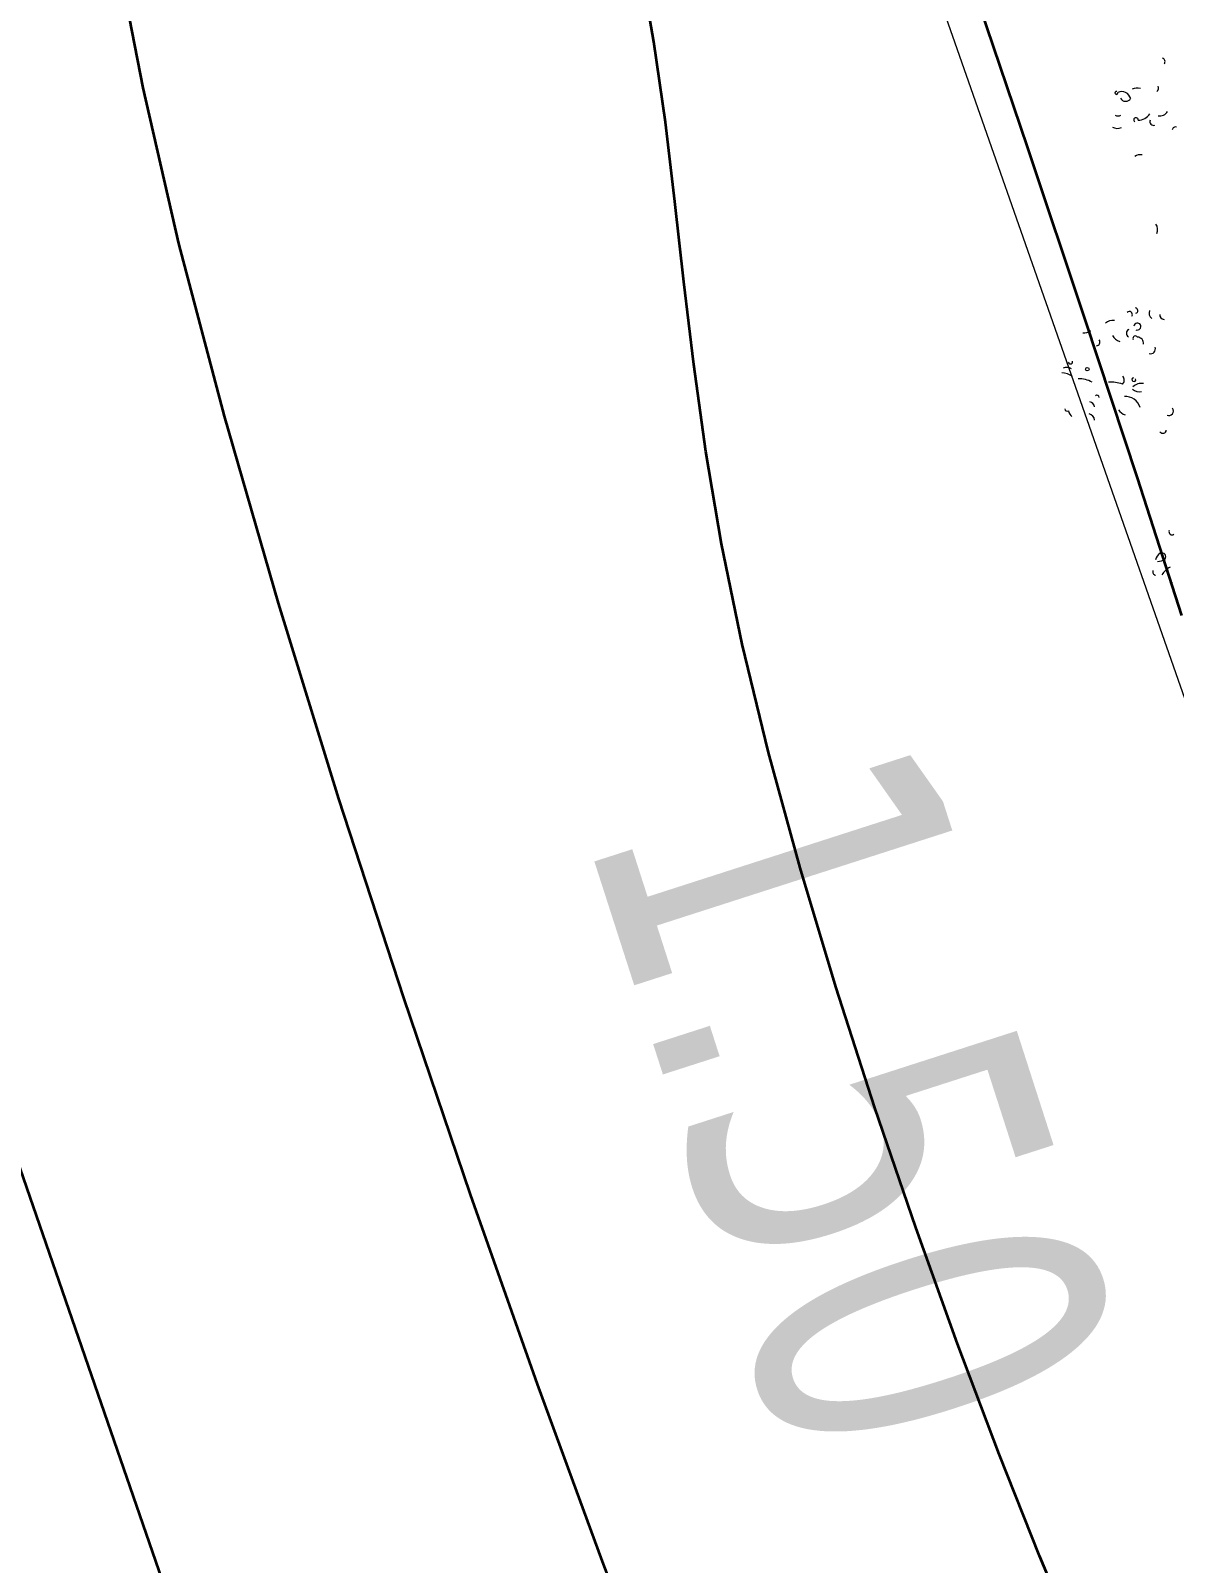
# Model space of a CAD drawing. Header units: millimetres. Extents: x 563604 to 809435, y 2337 to 1331933.
# Drawn here: x 723762 to 727028, y 1277838 to 1282215 of the extents above; entities that cross this region are included whole.
import ezdxf

# ---------------------------------------------------------------- set-up
doc = ezdxf.new("R2010")
doc.units = ezdxf.units.MM
for name, color, linetype, lineweight in [('DM CAI-1', 9, 'Continuous', 35), ('ks_caytram-1', 253, 'Continuous', 9), ('MUONG DAT-1', 253, 'Continuous', 9), ('NCD', 7, 'Continuous', 9), ('NCV_TKCS_HIEN TRANG_251226_dwg-1', 253, 'Continuous', 9)]:
    doc.layers.add(name, color=color, linetype=linetype, lineweight=lineweight)
doc.styles.add('Tahoma', font='tahoma_0.ttf', dxfattribs={"width": 0.75, "height": 1000.213374})

# ---------------------------------------------------------------- blocks, each defined once
blk = doc.blocks.new('NCV_TKCS_HIEN TRANG_251226_dwg_CX-2645538-TỔNG THỂ_HIỆN TRẠNG KHU ĐẤT')
at = {"layer": 'ks_caytram-1'}
blk.add_circle((723047.7, 1294046.5), 5.04, dxfattribs=at)
for centre, radius, start, end in [((723259.9, 1294925), 9.74, 319.534, 72.627), ((723130.8, 1294835.3), 4.09, 67.8491, 22.4211), ((723145.3, 1294811.8), 27.2, 15.4551, 113.0828), ((723190.6, 1294816.1), 33.2, 74.7771, 116.3763), ((723237.7, 1294849.3), 13.2, 310.7311, 25.3501), ((723157.3, 1294828.1), 16.8, 208.2381, 327.6251), ((723135.3, 1294786.1), 16.4, 239.3721, 300.8981), ((723186.6, 1294758.2), 6.29, 355.0201, 233.1781), ((723193.8, 1294796.1), 38.4, 268.6031, 327.8121), ((723237, 1294753.1), 10.6, 154.2331, 291.4561), ((723255.1, 1294793.8), 24.3, 257.4351, 332.0831), ((723133.2, 1294764.8), 30.7, 242.9291, 292.3641), ((723299.7, 1294728.4), 9.77, 74.4251, 170.7851), ((723199.3, 1294629.5), 29.2, 80.2231, 123.8259), ((723219.6, 1294445.1), 28.8, 337.0901, 32.7071), ((723183.9, 1294213.6), 8.06, 287.853, 80.59), ((723122.2, 1294149), 36.8, 85.6917, 128.4329), ((723168, 1294202.5), 8.42, 328.8661, 137.667), ((723190.8, 1294168.1), 10, 244.2441, 174.139), ((723241.8, 1294206.6), 17.9, 156.1311, 237.5361), ((723267.9, 1294201.7), 13.5, 175.6181, 265.1261), ((723036.9, 1294182.4), 32.8, 265.9801, 307.6891), ((723073.4, 1294123.4), 10.4, 271.9771, 38.2601), ((723153.4, 1294163.5), 40.1, 212.1521, 251.5391), ((723171.2, 1294149.2), 11.9, 114.0641, 240.1791), ((723184.9, 1294134.3), 7, 30.6711, 206.8211), ((723190.8, 1294120.6), 17.2, 350.541, 89.3386), ((723228.3, 1294104.3), 13.8, 254.1601, 19.8051), ((722988.9, 1294029.2), 22.3, 52.8341, 116.5544), ((722999.6, 1294067.6), 6.37, 195.3891, 15.3891), ((722969.3, 1293965.2), 70.7, 58.882, 85.7499), ((723022.9, 1293938.6), 80.5, 61.1891, 91.0094), ((723112.7, 1293896.3), 113, 71.9441, 92.0654), ((723138.3, 1294015.4), 15, 309.0671, 45.4771), ((723180.6, 1294016.3), 5.45, 95.8731, 22.4671), ((723202, 1293970.2), 35.3, 80.1972, 133.0819), ((723075.3, 1293965.3), 6.6, 2.6141, 134.0528), ((723157.2, 1293925.7), 42.5, 15.2071, 95.0795), ((723195.8, 1294009.6), 27.8, 226.9971, 284.0321), ((722990.5, 1293933.3), 6.76, 182.7541, 299.4031), ((723021.8, 1293932.9), 28.5, 191.0541, 231.1441), ((723049.1, 1293899.4), 19.6, 4.085, 78.555), ((723050, 1293935), 18.9, 11.414, 74.273), ((723171.7, 1293956.2), 43.7, 216.8541, 248.6031), ((723280.2, 1293927), 13.3, 248.3371, 36.1841), ((723263.5, 1293872.8), 9.64, 211.3951, 356.9481), ((723289.4, 1293581.7), 8.58, 155.7941, 310.7371), ((723268.2, 1293497.8), 25.7, 118.0176, 171.818), ((723261, 1293510.6), 11, 320.8581, 116.7318), ((723243.9, 1293547.6), 50.8, 275.0081, 300.3131), ((723318.2, 1293422.3), 68.2, 120.0028, 147.4732), ((723244.8, 1293468), 10.4, 161.9951, 258.7881), ((723292.5, 1293446.4), 9.77, 164.4261, 260.7861)]:
    blk.add_arc(centre, radius, start, end, dxfattribs=at)
blk = doc.blocks.new('NCV_TKCS_HIEN TRANG_251226_dwg-1595164-TỔNG THỂ_HIỆN TRẠNG KHU ĐẤT')
at = {"layer": 'DM CAI-1', "flags": 128}
for points in [[(727049.9, 1280544.2), (726923.1, 1280937.8), (726774, 1281389.9), (726608.9, 1281883.4), (726434.2, 1282401.3)], [(726752.3, 1277598.7), (726643.1, 1277859.3), (726527.8, 1278149.8), (726409, 1278464.7), (726289.7, 1278796.8), (726173, 1279138.9), (726062, 1279483.8), (725959.7, 1279824.2), (725869.3, 1280153), (725793.7, 1280462.9), (725735, 1280748.8), (725690.3, 1281013.3), (725655.8, 1281261.3), (725627.7, 1281497.5), (725602, 1281726.6), (725574.8, 1281953.4), (725542.2, 1282182.8), (725500.5, 1282419.3)], [(724003.7, 1282456.9), (724082.5, 1282051.7), (724184.3, 1281607.4), (724314.3, 1281113.4), (724468.7, 1280579.5), (724641.5, 1280021.1), (724826.5, 1279453.1), (725017.6, 1278890.7), (725208.9, 1278349), (725394.1, 1277843.1), (725567.3, 1277388.1)], [(725618.5, 1273181.4), (725415.7, 1273856.4), (725241.5, 1274434.6), (725102.3, 1274894.7), (724991.6, 1275257.5), (724899.4, 1275554.2), (724815.5, 1275816.1), (724730, 1276074.2), (724632.8, 1276359.9), (724514, 1276704.4), (724363.5, 1277138.8), (724174.7, 1277684.3), (723954.6, 1278320.9), (723713.9, 1279018.4)]]:
    blk.add_lwpolyline(points, dxfattribs=at)
at = {"layer": 'MUONG DAT-1', "flags": 128}
blk.add_lwpolyline([(752286.9, 1199548), (747733.3, 1213433.3), (740799, 1236446.8), (737239.8, 1247927.9), (731715.3, 1265616), (728295.2, 1276774.1), (725536.1, 1284652.1), (720895.6, 1301124.3), (717081.2, 1300936.3), (710093.2, 1307531.3), (707990.2, 1306468.1), (691820.2, 1300720.9), (687515.8, 1297110), (687945.7, 1294643.5), (696311.8, 1277455.4), (695625.2, 1272682.1)], dxfattribs=at)
blk.add_blockref('NCV_TKCS_HIEN TRANG_251226_dwg_CX-2645538-TỔNG THỂ_HIỆN TRẠNG KHU ĐẤT', (3732.1, -12798.3))
at = {"layer": 'NCD', "insert": (726592.3, 1279315.3), "char_height": 1000.21, "width": 2355.813, "attachment_point": 2, "rotation": 287.8418, "line_spacing_factor": 0.994306, "style": 'Tahoma'}
blk.add_mtext('1.50', dxfattribs=at)

msp = doc.modelspace()

# ---------------------------------------------------------------- block references
at = {"layer": 'NCV_TKCS_HIEN TRANG_251226_dwg-1'}
msp.add_blockref('NCV_TKCS_HIEN TRANG_251226_dwg-1595164-TỔNG THỂ_HIỆN TRẠNG KHU ĐẤT', (0, 0), dxfattribs=at)

doc.saveas('drawing.dxf')
